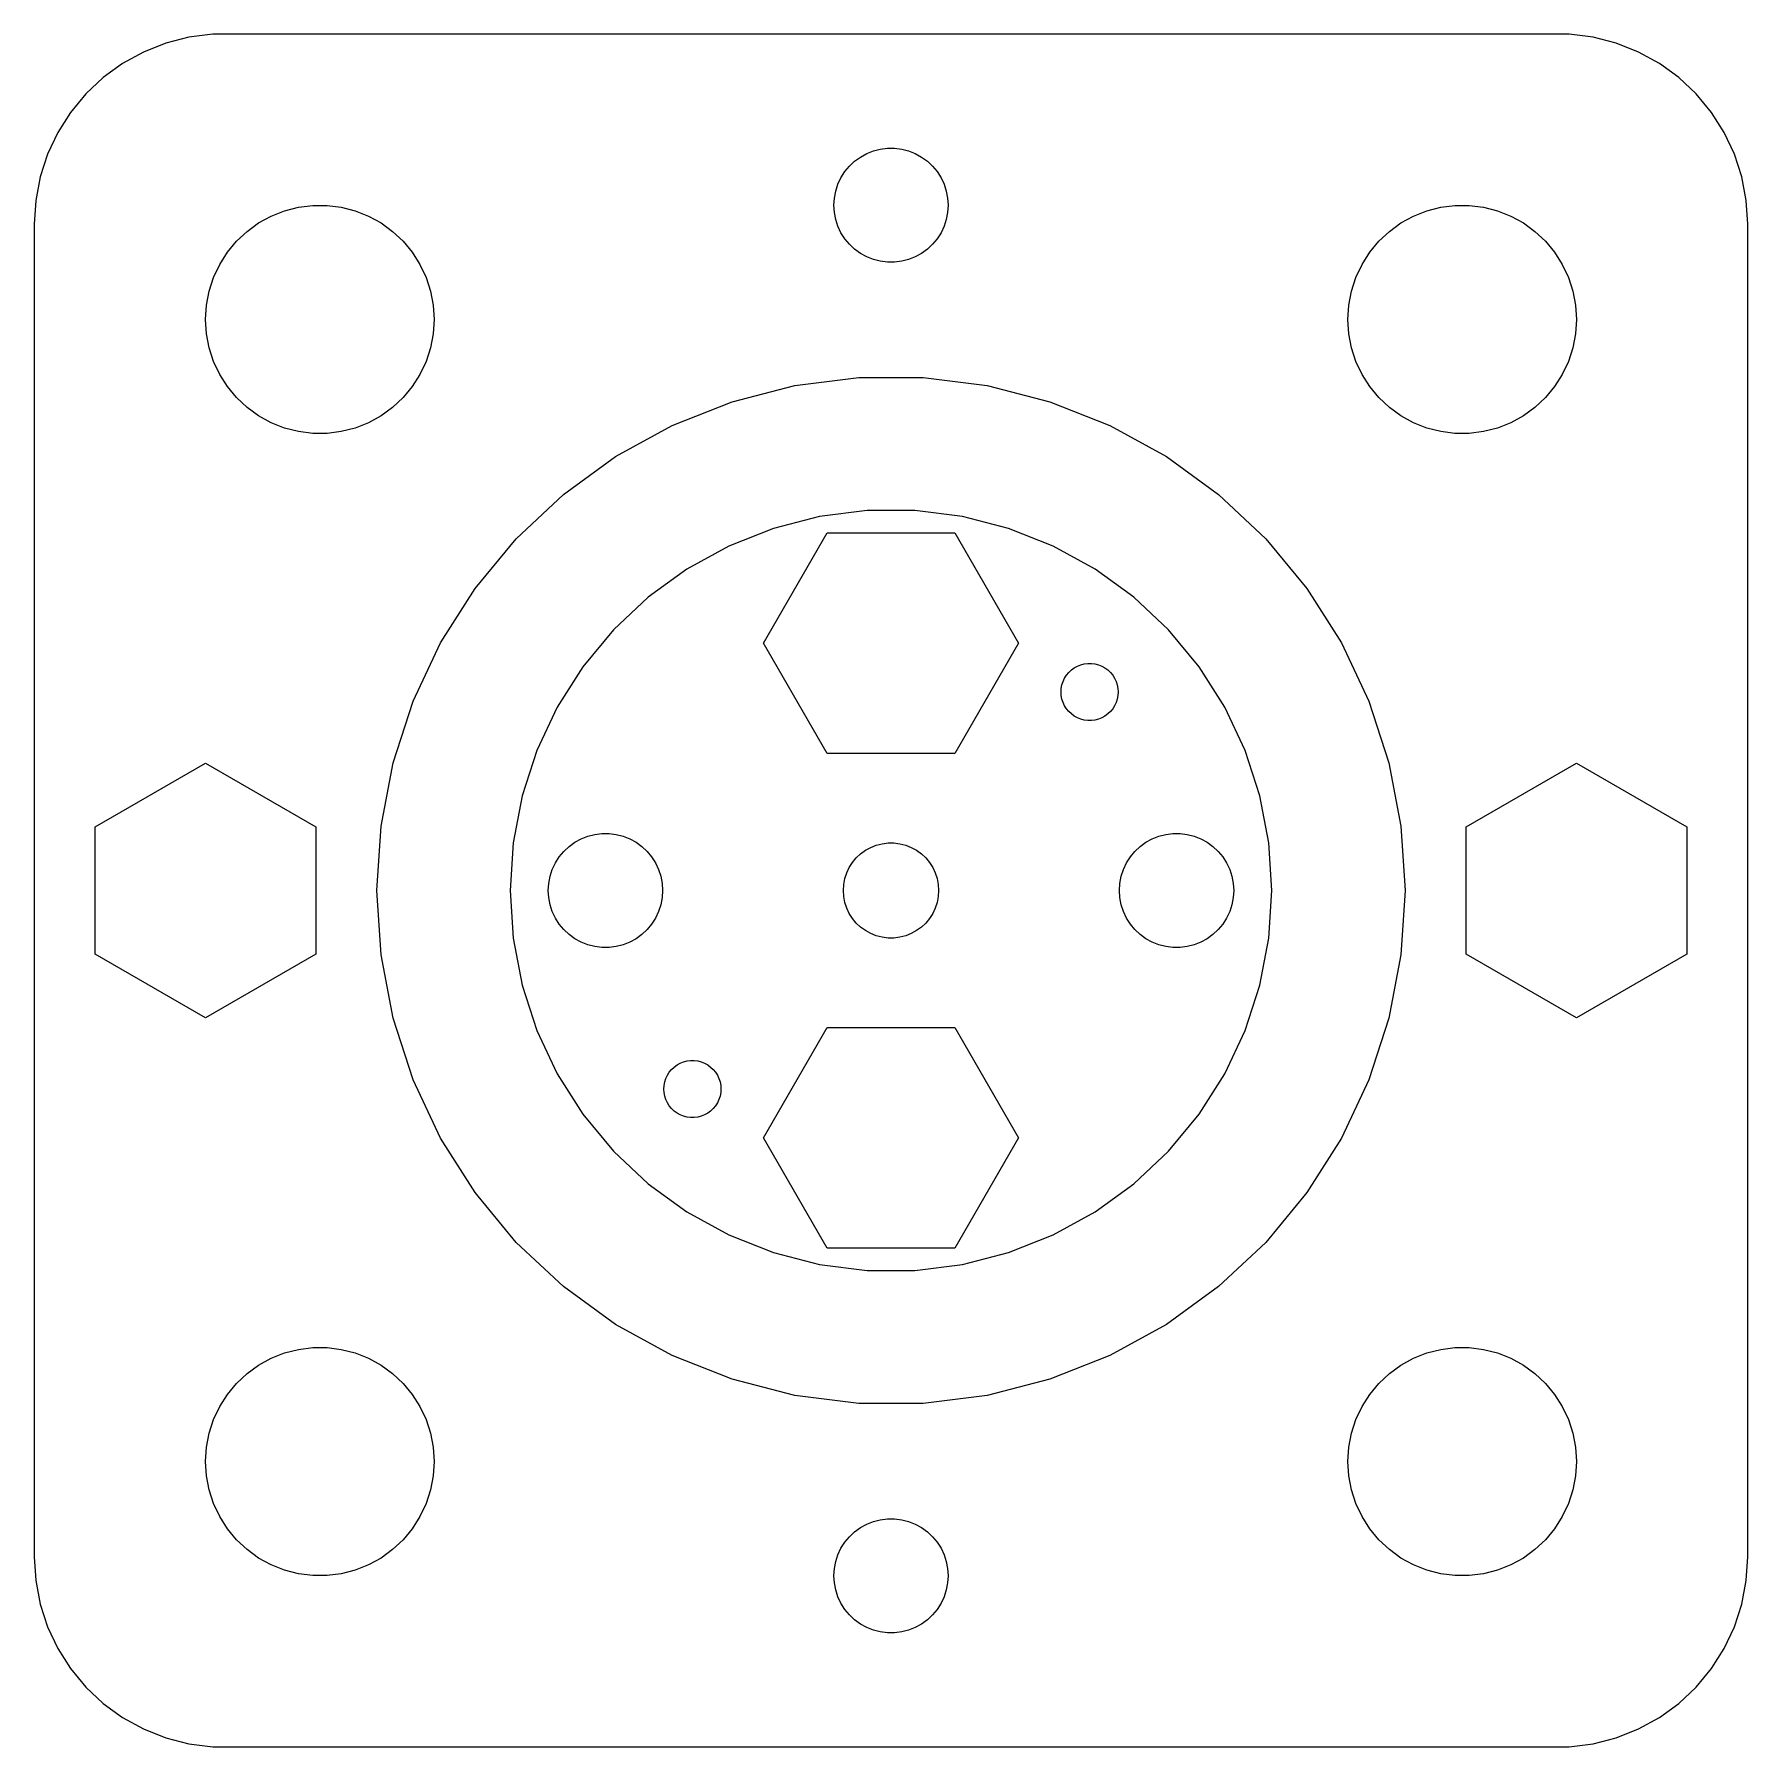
# Model space of a CAD drawing. Header units: metres. Extents: x -22 to 22, y -22 to 184.
# Drawn here: x -22.5 to 22.5, y 85.51 to 130.49 of the extents above; entities that cross this region are included whole.
import ezdxf

# ---------------------------------------------------------------- set-up
doc = ezdxf.new("R2010")
doc.units = ezdxf.units.M

msp = doc.modelspace()

# ---------------------------------------------------------------- linework, layer by layer
for p, q in [((-19.0451, 130.255), (-19.6289, 130.024)), ((-18.4369, 130.411), (-19.0451, 130.255)), ((-17.8139, 130.49), (-18.4369, 130.411)), ((17.8139, 130.49), (-17.8139, 130.49)), ((18.4369, 130.411), (17.8139, 130.49)), ((19.0451, 130.255), (18.4369, 130.411)), ((19.6289, 130.024), (19.0451, 130.255)), ((-20.1791, 129.722), (-20.6871, 129.353)), ((-19.6289, 130.024), (-20.1791, 129.722)), ((20.1791, 129.722), (19.6289, 130.024)), ((20.6871, 129.353), (20.1791, 129.722)), ((-20.6871, 129.353), (-21.1448, 128.923)), ((21.1448, 128.923), (20.6871, 129.353)), ((-21.1448, 128.923), (-21.5451, 128.439)), ((21.5451, 128.439), (21.1448, 128.923)), ((-21.5451, 128.439), (-21.8815, 127.909)), ((21.8815, 127.909), (21.5451, 128.439)), ((-21.8815, 127.909), (-22.1489, 127.341)), ((22.1489, 127.341), (21.8815, 127.909)), ((-0.803726, 127.266), (-0.638657, 127.357)), ((-0.638657, 127.357), (-0.463516, 127.427)), ((-0.463516, 127.427), (-0.281067, 127.473)), ((-0.281067, 127.473), (-0.094177, 127.497)), ((-0.094177, 127.497), (0.094177, 127.497)), ((0.094177, 127.497), (0.281067, 127.473)), ((0.281067, 127.473), (0.463516, 127.427)), ((0.463516, 127.427), (0.638657, 127.357)), ((0.638657, 127.357), (0.803726, 127.266)), ((-22.1489, 127.341), (-22.3429, 126.743)), ((-1.21352, 126.882), (-1.09344, 127.027)), ((-1.09344, 127.027), (-0.956131, 127.156)), ((-0.956131, 127.156), (-0.803726, 127.266)), ((0.803726, 127.266), (0.956131, 127.156)), ((0.956131, 127.156), (1.09344, 127.027)), ((1.09344, 127.027), (1.21352, 126.882)), ((22.3429, 126.743), (22.1489, 127.341)), ((-22.3429, 126.743), (-22.4606, 126.127)), ((-1.45287, 126.373), (-1.39465, 126.552)), ((-1.39465, 126.552), (-1.31445, 126.723)), ((-1.31445, 126.723), (-1.21352, 126.882)), ((1.21352, 126.882), (1.31445, 126.723)), ((1.31445, 126.723), (1.39465, 126.552)), ((1.39465, 126.552), (1.45287, 126.373)), ((22.4606, 126.127), (22.3429, 126.743)), ((-22.4606, 126.127), (-22.5, 125.5)), ((-1.5, 126), (-1.48816, 126.188)), ((-1.48816, 125.812), (-1.5, 126)), ((-1.48816, 126.188), (-1.45287, 126.373)), ((1.45287, 126.373), (1.48816, 126.188)), ((1.48816, 126.188), (1.5, 126)), ((1.5, 126), (1.48816, 125.812)), ((22.5, 125.5), (22.4606, 126.127)), ((-16.6075, 125.533), (-16.2773, 125.714)), ((-16.2773, 125.714), (-15.927, 125.853)), ((-15.927, 125.853), (-15.5621, 125.947)), ((-15.5621, 125.947), (-15.1884, 125.994)), ((-15.1884, 125.994), (-14.8116, 125.994)), ((-14.8116, 125.994), (-14.4379, 125.947)), ((-14.4379, 125.947), (-14.0729, 125.853)), ((-14.0729, 125.853), (-13.7227, 125.714)), ((-13.7227, 125.714), (-13.3925, 125.533)), ((-1.45287, 125.627), (-1.48816, 125.812)), ((-1.39465, 125.448), (-1.45287, 125.627)), ((1.45287, 125.627), (1.39465, 125.448)), ((1.48816, 125.812), (1.45287, 125.627)), ((13.3925, 125.533), (13.7227, 125.714)), ((13.7227, 125.714), (14.0729, 125.853)), ((14.0729, 125.853), (14.4379, 125.947)), ((14.4379, 125.947), (14.8116, 125.994)), ((14.8116, 125.994), (15.1884, 125.994)), ((15.1884, 125.994), (15.5621, 125.947)), ((15.5621, 125.947), (15.927, 125.853)), ((15.927, 125.853), (16.2773, 125.714)), ((16.2773, 125.714), (16.6075, 125.533)), ((-22.5, 125.5), (-22.5, 90.5)), ((-17.1869, 125.054), (-16.9123, 125.312)), ((-16.9123, 125.312), (-16.6075, 125.533)), ((-13.3925, 125.533), (-13.0877, 125.312)), ((-13.0877, 125.312), (-12.8131, 125.054)), ((-1.31445, 125.277), (-1.39465, 125.448)), ((-1.21352, 125.118), (-1.31445, 125.277)), ((-1.09344, 124.973), (-1.21352, 125.118)), ((1.21352, 125.118), (1.09344, 124.973)), ((1.31445, 125.277), (1.21352, 125.118)), ((1.39465, 125.448), (1.31445, 125.277)), ((12.8131, 125.054), (13.0877, 125.312)), ((13.0877, 125.312), (13.3925, 125.533)), ((16.6075, 125.533), (16.9123, 125.312)), ((16.9123, 125.312), (17.1869, 125.054)), ((22.5, 90.5), (22.5, 125.5)), ((-17.6289, 124.445), (-17.427, 124.763)), ((-17.427, 124.763), (-17.1869, 125.054)), ((-12.8131, 125.054), (-12.5729, 124.763)), ((-12.5729, 124.763), (-12.3711, 124.445)), ((-0.956131, 124.844), (-1.09344, 124.973)), ((-0.803726, 124.734), (-0.956131, 124.844)), ((-0.638657, 124.643), (-0.803726, 124.734)), ((0.803726, 124.734), (0.638657, 124.643)), ((0.956131, 124.844), (0.803726, 124.734)), ((1.09344, 124.973), (0.956131, 124.844)), ((12.3711, 124.445), (12.5729, 124.763)), ((12.5729, 124.763), (12.8131, 125.054)), ((17.1869, 125.054), (17.427, 124.763)), ((17.427, 124.763), (17.6289, 124.445)), ((-17.7893, 124.104), (-17.6289, 124.445)), ((-12.3711, 124.445), (-12.2107, 124.104)), ((-0.463516, 124.573), (-0.638657, 124.643)), ((-0.281067, 124.527), (-0.463516, 124.573)), ((-0.094177, 124.503), (-0.281067, 124.527)), ((0.094177, 124.503), (-0.094177, 124.503)), ((0.281067, 124.527), (0.094177, 124.503)), ((0.463516, 124.573), (0.281067, 124.527)), ((0.638657, 124.643), (0.463516, 124.573)), ((12.2107, 124.104), (12.3711, 124.445)), ((17.6289, 124.445), (17.7893, 124.104)), ((-17.9057, 123.746), (-17.7893, 124.104)), ((-12.2107, 124.104), (-12.0942, 123.746)), ((12.0942, 123.746), (12.2107, 124.104)), ((17.7893, 124.104), (17.9057, 123.746)), ((-18, 123), (-17.9763, 123.376)), ((-17.9763, 123.376), (-17.9057, 123.746)), ((-12.0942, 123.746), (-12.0237, 123.376)), ((-12.0237, 123.376), (-12, 123)), ((12, 123), (12.0237, 123.376)), ((12.0237, 123.376), (12.0942, 123.746)), ((17.9057, 123.746), (17.9763, 123.376)), ((17.9763, 123.376), (18, 123)), ((-17.9763, 122.624), (-18, 123)), ((-12, 123), (-12.0237, 122.624)), ((12.0237, 122.624), (12, 123)), ((18, 123), (17.9763, 122.624)), ((-17.9057, 122.254), (-17.9763, 122.624)), ((-12.0237, 122.624), (-12.0942, 122.254)), ((12.0942, 122.254), (12.0237, 122.624)), ((17.9763, 122.624), (17.9057, 122.254)), ((-17.7893, 121.896), (-17.9057, 122.254)), ((-12.0942, 122.254), (-12.2107, 121.896)), ((12.2107, 121.896), (12.0942, 122.254)), ((17.9057, 122.254), (17.7893, 121.896)), ((-17.6289, 121.555), (-17.7893, 121.896)), ((-17.427, 121.237), (-17.6289, 121.555)), ((-12.3711, 121.555), (-12.5729, 121.237)), ((-12.2107, 121.896), (-12.3711, 121.555)), ((12.3711, 121.555), (12.2107, 121.896)), ((12.5729, 121.237), (12.3711, 121.555)), ((17.6289, 121.555), (17.427, 121.237)), ((17.7893, 121.896), (17.6289, 121.555)), ((-17.1869, 120.946), (-17.427, 121.237)), ((-12.5729, 121.237), (-12.8131, 120.946)), ((-4.17172, 120.839), (-2.52963, 121.261)), ((-2.52963, 121.261), (-0.847672, 121.473)), ((-0.847672, 121.473), (0.847672, 121.473)), ((0.847672, 121.473), (2.52963, 121.261)), ((2.52963, 121.261), (4.17172, 120.839)), ((12.8131, 120.946), (12.5729, 121.237)), ((17.427, 121.237), (17.1869, 120.946)), ((-16.9123, 120.688), (-17.1869, 120.946)), ((-16.6075, 120.467), (-16.9123, 120.688)), ((-13.0877, 120.688), (-13.3925, 120.467)), ((-12.8131, 120.946), (-13.0877, 120.688)), ((-5.74802, 120.215), (-4.17172, 120.839)), ((4.17172, 120.839), (5.74802, 120.215)), ((13.0877, 120.688), (12.8131, 120.946)), ((13.3925, 120.467), (13.0877, 120.688)), ((16.9123, 120.688), (16.6075, 120.467)), ((17.1869, 120.946), (16.9123, 120.688)), ((-16.2773, 120.286), (-16.6075, 120.467)), ((-15.927, 120.147), (-16.2773, 120.286)), ((-13.7227, 120.286), (-14.0729, 120.147)), ((-13.3925, 120.467), (-13.7227, 120.286)), ((-7.23366, 119.398), (-5.74802, 120.215)), ((5.74802, 120.215), (7.23366, 119.398)), ((13.7227, 120.286), (13.3925, 120.467)), ((14.0729, 120.147), (13.7227, 120.286)), ((16.2773, 120.286), (15.927, 120.147)), ((16.6075, 120.467), (16.2773, 120.286)), ((-15.5621, 120.053), (-15.927, 120.147)), ((-15.1884, 120.006), (-15.5621, 120.053)), ((-14.8116, 120.006), (-15.1884, 120.006)), ((-14.4379, 120.053), (-14.8116, 120.006)), ((-14.0729, 120.147), (-14.4379, 120.053)), ((14.4379, 120.053), (14.0729, 120.147)), ((14.8116, 120.006), (14.4379, 120.053)), ((15.1884, 120.006), (14.8116, 120.006)), ((15.5621, 120.053), (15.1884, 120.006)), ((15.927, 120.147), (15.5621, 120.053)), ((-8.60521, 118.402), (-7.23366, 119.398)), ((7.23366, 119.398), (8.60521, 118.402)), ((-9.84106, 117.241), (-8.60521, 118.402)), ((8.60521, 118.402), (9.84106, 117.241)), ((-0.627899, 117.98), (-1.87381, 117.823)), ((0.627899, 117.98), (-0.627899, 117.98)), ((1.87381, 117.823), (0.627899, 117.98)), ((-3.09016, 117.511), (-4.25778, 117.048)), ((-1.87381, 117.823), (-3.09016, 117.511)), ((3.09016, 117.511), (1.87381, 117.823)), ((4.25778, 117.048), (3.09016, 117.511)), ((-10.9217, 115.935), (-9.84106, 117.241)), ((-4.25778, 117.048), (-5.35826, 116.443)), ((-3.34659, 114.5), (-1.67329, 117.398)), ((-1.67329, 117.398), (1.67329, 117.398)), ((1.67329, 117.398), (3.34659, 114.5)), ((5.35826, 116.443), (4.25778, 117.048)), ((9.84106, 117.241), (10.9217, 115.935)), ((-5.35826, 116.443), (-6.37424, 115.705)), ((6.37424, 115.705), (5.35826, 116.443)), ((-11.8301, 114.504), (-10.9217, 115.935)), ((-6.37424, 115.705), (-7.28967, 114.845)), ((7.28967, 114.845), (6.37424, 115.705)), ((10.9217, 115.935), (11.8301, 114.504)), ((-7.28967, 114.845), (-8.09016, 113.878)), ((8.09016, 113.878), (7.28967, 114.845)), ((-12.552, 112.97), (-11.8301, 114.504)), ((-1.67329, 111.602), (-3.34659, 114.5)), ((3.34659, 114.5), (1.67329, 111.602)), ((11.8301, 114.504), (12.552, 112.97)), ((-8.09016, 113.878), (-8.76306, 112.818)), ((4.81313, 113.848), (4.89566, 113.894)), ((4.89566, 113.894), (4.98323, 113.928)), ((4.98323, 113.928), (5.07446, 113.952)), ((5.07446, 113.952), (5.16789, 113.964)), ((5.16789, 113.964), (5.26208, 113.964)), ((5.26208, 113.964), (5.35553, 113.952)), ((5.35553, 113.952), (5.44676, 113.928)), ((5.44676, 113.928), (5.53433, 113.894)), ((5.53433, 113.894), (5.61687, 113.848)), ((8.76306, 112.818), (8.09016, 113.878)), ((4.4709, 113.309), (4.48856, 113.402)), ((4.48856, 113.402), (4.51765, 113.491)), ((4.51765, 113.491), (4.55777, 113.576)), ((4.55777, 113.576), (4.60823, 113.656)), ((4.60823, 113.656), (4.66826, 113.728)), ((4.66826, 113.728), (4.73692, 113.793)), ((4.73692, 113.793), (4.81313, 113.848)), ((5.61687, 113.848), (5.69305, 113.793)), ((5.69305, 113.793), (5.76172, 113.728)), ((5.76172, 113.728), (5.82176, 113.656)), ((5.82176, 113.656), (5.87222, 113.576)), ((5.87222, 113.576), (5.91232, 113.491)), ((5.91232, 113.491), (5.94144, 113.402)), ((5.94144, 113.402), (5.95908, 113.309)), ((-13.0759, 111.357), (-12.552, 112.97)), ((4.465, 113.215), (4.4709, 113.309)), ((4.4709, 113.121), (4.465, 113.215)), ((4.48856, 113.028), (4.4709, 113.121)), ((4.51765, 112.939), (4.48856, 113.028)), ((5.94144, 113.028), (5.91232, 112.939)), ((5.95908, 113.121), (5.94144, 113.028)), ((5.95908, 113.309), (5.965, 113.215)), ((5.965, 113.215), (5.95908, 113.121)), ((12.552, 112.97), (13.0759, 111.357)), ((-8.76306, 112.818), (-9.29776, 111.681)), ((4.55777, 112.854), (4.51765, 112.939)), ((4.60823, 112.774), (4.55777, 112.854)), ((4.66826, 112.702), (4.60823, 112.774)), ((4.73692, 112.637), (4.66826, 112.702)), ((4.81313, 112.582), (4.73692, 112.637)), ((4.89566, 112.536), (4.81313, 112.582)), ((4.98323, 112.502), (4.89566, 112.536)), ((5.07446, 112.478), (4.98323, 112.502)), ((5.44676, 112.502), (5.35553, 112.478)), ((5.53433, 112.536), (5.44676, 112.502)), ((5.61687, 112.582), (5.53433, 112.536)), ((5.69305, 112.637), (5.61687, 112.582)), ((5.76172, 112.702), (5.69305, 112.637)), ((5.82176, 112.774), (5.76172, 112.702)), ((5.87222, 112.854), (5.82176, 112.774)), ((5.91232, 112.939), (5.87222, 112.854)), ((9.29776, 111.681), (8.76306, 112.818)), ((5.16789, 112.466), (5.07446, 112.478)), ((5.26208, 112.466), (5.16789, 112.466)), ((5.35553, 112.478), (5.26208, 112.466)), ((-9.29776, 111.681), (-9.68582, 110.487)), ((1.67329, 111.602), (-1.67329, 111.602)), ((9.68582, 110.487), (9.29776, 111.681)), ((-20.8982, 109.673), (-18, 111.347)), ((-18, 111.347), (-15.1018, 109.673)), ((-13.3935, 109.692), (-13.0759, 111.357)), ((13.0759, 111.357), (13.3935, 109.692)), ((15.1018, 109.673), (18, 111.347)), ((18, 111.347), (20.8982, 109.673)), ((-9.68582, 110.487), (-9.92114, 109.253)), ((9.92114, 109.253), (9.68582, 110.487)), ((-20.8982, 106.327), (-20.8982, 109.673)), ((-15.1018, 109.673), (-15.1018, 106.327)), ((-13.5, 108), (-13.3935, 109.692)), ((-8.30373, 109.266), (-8.13866, 109.357)), ((-8.13866, 109.357), (-7.96352, 109.427)), ((-7.96352, 109.427), (-7.78107, 109.473)), ((-7.78107, 109.473), (-7.59418, 109.497)), ((-7.59418, 109.497), (-7.40581, 109.497)), ((-7.40581, 109.497), (-7.21892, 109.473)), ((-7.21892, 109.473), (-7.03647, 109.427)), ((-7.03647, 109.427), (-6.86133, 109.357)), ((-6.86133, 109.357), (-6.69626, 109.266)), ((6.69626, 109.266), (6.86133, 109.357)), ((6.86133, 109.357), (7.03647, 109.427)), ((7.03647, 109.427), (7.21892, 109.473)), ((7.21892, 109.473), (7.40581, 109.497)), ((7.40581, 109.497), (7.59418, 109.497)), ((7.59418, 109.497), (7.78107, 109.473)), ((7.78107, 109.473), (7.96352, 109.427)), ((7.96352, 109.427), (8.13866, 109.357)), ((8.13866, 109.357), (8.30373, 109.266)), ((13.3935, 109.692), (13.5, 108)), ((15.1018, 106.327), (15.1018, 109.673)), ((20.8982, 109.673), (20.8982, 106.327)), ((-9.92114, 109.253), (-10, 108)), ((-8.71352, 108.882), (-8.59344, 109.027)), ((-8.59344, 109.027), (-8.45613, 109.156)), ((-8.45613, 109.156), (-8.30373, 109.266)), ((-6.69626, 109.266), (-6.54385, 109.156)), ((-6.54385, 109.156), (-6.40654, 109.027)), ((-6.40654, 109.027), (-6.28647, 108.882)), ((-0.911209, 108.856), (-0.796768, 108.963)), ((-0.796768, 108.963), (-0.669769, 109.055)), ((-0.669769, 109.055), (-0.532211, 109.131)), ((-0.532211, 109.131), (-0.386261, 109.189)), ((-0.386261, 109.189), (-0.234222, 109.228)), ((-0.234222, 109.228), (-0.078476, 109.248)), ((-0.078476, 109.248), (0.078476, 109.248)), ((0.078476, 109.248), (0.234222, 109.228)), ((0.234222, 109.228), (0.386261, 109.189)), ((0.386261, 109.189), (0.532211, 109.131)), ((0.532211, 109.131), (0.669769, 109.055)), ((0.669769, 109.055), (0.796768, 108.963)), ((0.796768, 108.963), (0.911209, 108.856)), ((6.28647, 108.882), (6.40654, 109.027)), ((6.40654, 109.027), (6.54385, 109.156)), ((6.54385, 109.156), (6.69626, 109.266)), ((8.30373, 109.266), (8.45613, 109.156)), ((8.45613, 109.156), (8.59344, 109.027)), ((8.59344, 109.027), (8.71352, 108.882)), ((10, 108), (9.92114, 109.253)), ((-8.95287, 108.373), (-8.89465, 108.552)), ((-8.89465, 108.552), (-8.81445, 108.723)), ((-8.81445, 108.723), (-8.71352, 108.882)), ((-6.28647, 108.882), (-6.18553, 108.723)), ((-6.18553, 108.723), (-6.10533, 108.552)), ((-6.10533, 108.552), (-6.04712, 108.373)), ((-1.21072, 108.311), (-1.16222, 108.46)), ((-1.16222, 108.46), (-1.09538, 108.602)), ((-1.09538, 108.602), (-1.01126, 108.735)), ((-1.01126, 108.735), (-0.911209, 108.856)), ((0.911209, 108.856), (1.01126, 108.735)), ((1.01126, 108.735), (1.09538, 108.602)), ((1.09538, 108.602), (1.16222, 108.46)), ((1.16222, 108.46), (1.21072, 108.311)), ((6.04712, 108.373), (6.10533, 108.552)), ((6.10533, 108.552), (6.18553, 108.723)), ((6.18553, 108.723), (6.28647, 108.882)), ((8.71352, 108.882), (8.81445, 108.723)), ((8.81445, 108.723), (8.89465, 108.552)), ((8.89465, 108.552), (8.95287, 108.373)), ((-13.3935, 106.308), (-13.5, 108)), ((-10, 108), (-9.92114, 106.747)), ((-9, 108), (-8.98816, 108.188)), ((-8.98816, 107.812), (-9, 108)), ((-8.98816, 108.188), (-8.95287, 108.373)), ((-6.04712, 108.373), (-6.01183, 108.188)), ((-6.01183, 108.188), (-6, 108)), ((-6, 108), (-6.01183, 107.812)), ((-1.25, 108), (-1.24014, 108.157)), ((-1.24014, 107.843), (-1.25, 108)), ((-1.24014, 108.157), (-1.21072, 108.311)), ((1.21072, 108.311), (1.24014, 108.157)), ((1.24014, 108.157), (1.25, 108)), ((1.25, 108), (1.24014, 107.843)), ((6, 108), (6.01183, 108.188)), ((6.01183, 107.812), (6, 108)), ((6.01183, 108.188), (6.04712, 108.373)), ((8.95287, 108.373), (8.98816, 108.188)), ((8.98816, 108.188), (9, 108)), ((9, 108), (8.98816, 107.812)), ((9.92114, 106.747), (10, 108)), ((13.5, 108), (13.3935, 106.308)), ((-8.95287, 107.627), (-8.98816, 107.812)), ((-8.89465, 107.448), (-8.95287, 107.627)), ((-6.04712, 107.627), (-6.10533, 107.448)), ((-6.01183, 107.812), (-6.04712, 107.627)), ((-1.21072, 107.689), (-1.24014, 107.843)), ((-1.16222, 107.54), (-1.21072, 107.689)), ((1.21072, 107.689), (1.16222, 107.54)), ((1.24014, 107.843), (1.21072, 107.689)), ((6.04712, 107.627), (6.01183, 107.812)), ((6.10533, 107.448), (6.04712, 107.627)), ((8.95287, 107.627), (8.89465, 107.448)), ((8.98816, 107.812), (8.95287, 107.627)), ((-8.81445, 107.277), (-8.89465, 107.448)), ((-8.71352, 107.118), (-8.81445, 107.277)), ((-8.59344, 106.973), (-8.71352, 107.118)), ((-6.28647, 107.118), (-6.40654, 106.973)), ((-6.18553, 107.277), (-6.28647, 107.118)), ((-6.10533, 107.448), (-6.18553, 107.277)), ((-1.09538, 107.398), (-1.16222, 107.54)), ((-1.01126, 107.265), (-1.09538, 107.398)), ((-0.911209, 107.144), (-1.01126, 107.265)), ((-0.796768, 107.037), (-0.911209, 107.144)), ((0.911209, 107.144), (0.796768, 107.037)), ((1.01126, 107.265), (0.911209, 107.144)), ((1.09538, 107.398), (1.01126, 107.265)), ((1.16222, 107.54), (1.09538, 107.398)), ((6.18553, 107.277), (6.10533, 107.448)), ((6.28647, 107.118), (6.18553, 107.277)), ((6.40654, 106.973), (6.28647, 107.118)), ((8.71352, 107.118), (8.59344, 106.973)), ((8.81445, 107.277), (8.71352, 107.118)), ((8.89465, 107.448), (8.81445, 107.277)), ((-9.92114, 106.747), (-9.68582, 105.513)), ((-8.45613, 106.844), (-8.59344, 106.973)), ((-8.30373, 106.734), (-8.45613, 106.844)), ((-8.13866, 106.643), (-8.30373, 106.734)), ((-6.69626, 106.734), (-6.86133, 106.643)), ((-6.54385, 106.844), (-6.69626, 106.734)), ((-6.40654, 106.973), (-6.54385, 106.844)), ((-0.669769, 106.945), (-0.796768, 107.037)), ((-0.532211, 106.869), (-0.669769, 106.945)), ((-0.386261, 106.811), (-0.532211, 106.869)), ((-0.234222, 106.772), (-0.386261, 106.811)), ((-0.078476, 106.752), (-0.234222, 106.772)), ((0.078476, 106.752), (-0.078476, 106.752)), ((0.234222, 106.772), (0.078476, 106.752)), ((0.386261, 106.811), (0.234222, 106.772)), ((0.532211, 106.869), (0.386261, 106.811)), ((0.669769, 106.945), (0.532211, 106.869)), ((0.796768, 107.037), (0.669769, 106.945)), ((6.54385, 106.844), (6.40654, 106.973)), ((6.69626, 106.734), (6.54385, 106.844)), ((6.86133, 106.643), (6.69626, 106.734)), ((8.30373, 106.734), (8.13866, 106.643)), ((8.45613, 106.844), (8.30373, 106.734)), ((8.59344, 106.973), (8.45613, 106.844)), ((9.68582, 105.513), (9.92114, 106.747)), ((-18, 104.653), (-20.8982, 106.327)), ((-15.1018, 106.327), (-18, 104.653)), ((-13.0759, 104.643), (-13.3935, 106.308)), ((-7.96352, 106.573), (-8.13866, 106.643)), ((-7.78107, 106.527), (-7.96352, 106.573)), ((-7.59418, 106.503), (-7.78107, 106.527)), ((-7.40581, 106.503), (-7.59418, 106.503)), ((-7.21892, 106.527), (-7.40581, 106.503)), ((-7.03647, 106.573), (-7.21892, 106.527)), ((-6.86133, 106.643), (-7.03647, 106.573)), ((7.03647, 106.573), (6.86133, 106.643)), ((7.21892, 106.527), (7.03647, 106.573)), ((7.40581, 106.503), (7.21892, 106.527)), ((7.59418, 106.503), (7.40581, 106.503)), ((7.78107, 106.527), (7.59418, 106.503)), ((7.96352, 106.573), (7.78107, 106.527)), ((8.13866, 106.643), (7.96352, 106.573)), ((13.3935, 106.308), (13.0759, 104.643)), ((18, 104.653), (15.1018, 106.327)), ((20.8982, 106.327), (18, 104.653)), ((-9.68582, 105.513), (-9.29776, 104.319)), ((9.29776, 104.319), (9.68582, 105.513)), ((-12.552, 103.03), (-13.0759, 104.643)), ((13.0759, 104.643), (12.552, 103.03)), ((-9.29776, 104.319), (-8.76306, 103.182)), ((-3.34659, 101.5), (-1.67329, 104.398)), ((-1.67329, 104.398), (1.67329, 104.398)), ((1.67329, 104.398), (3.34659, 101.5)), ((8.76306, 103.182), (9.29776, 104.319)), ((-5.44676, 103.498), (-5.35553, 103.522)), ((-5.35553, 103.522), (-5.26208, 103.534)), ((-5.26208, 103.534), (-5.16789, 103.534)), ((-5.16789, 103.534), (-5.07446, 103.522)), ((-5.07446, 103.522), (-4.98323, 103.498)), ((-8.76306, 103.182), (-8.09016, 102.122)), ((-5.94144, 102.972), (-5.91232, 103.061)), ((-5.91232, 103.061), (-5.87222, 103.146)), ((-5.87222, 103.146), (-5.82176, 103.226)), ((-5.82176, 103.226), (-5.76172, 103.298)), ((-5.76172, 103.298), (-5.69305, 103.363)), ((-5.69305, 103.363), (-5.61687, 103.418)), ((-5.61687, 103.418), (-5.53433, 103.464)), ((-5.53433, 103.464), (-5.44676, 103.498)), ((-4.98323, 103.498), (-4.89566, 103.464)), ((-4.89566, 103.464), (-4.81313, 103.418)), ((-4.81313, 103.418), (-4.73692, 103.363)), ((-4.73692, 103.363), (-4.66826, 103.298)), ((-4.66826, 103.298), (-4.60823, 103.226)), ((-4.60823, 103.226), (-4.55777, 103.146)), ((-4.55777, 103.146), (-4.51765, 103.061)), ((-4.51765, 103.061), (-4.48856, 102.972)), ((8.09016, 102.122), (8.76306, 103.182)), ((-11.8301, 101.496), (-12.552, 103.03)), ((-5.965, 102.785), (-5.95908, 102.879)), ((-5.95908, 102.691), (-5.965, 102.785)), ((-5.95908, 102.879), (-5.94144, 102.972)), ((-5.94144, 102.598), (-5.95908, 102.691)), ((-4.48856, 102.972), (-4.4709, 102.879)), ((-4.4709, 102.691), (-4.48856, 102.598)), ((-4.4709, 102.879), (-4.465, 102.785)), ((-4.465, 102.785), (-4.4709, 102.691)), ((12.552, 103.03), (11.8301, 101.496)), ((-5.91232, 102.509), (-5.94144, 102.598)), ((-5.87222, 102.424), (-5.91232, 102.509)), ((-5.82176, 102.344), (-5.87222, 102.424)), ((-5.76172, 102.272), (-5.82176, 102.344)), ((-5.69305, 102.207), (-5.76172, 102.272)), ((-5.61687, 102.152), (-5.69305, 102.207)), ((-5.53433, 102.106), (-5.61687, 102.152)), ((-4.81313, 102.152), (-4.89566, 102.106)), ((-4.73692, 102.207), (-4.81313, 102.152)), ((-4.66826, 102.272), (-4.73692, 102.207)), ((-4.60823, 102.344), (-4.66826, 102.272)), ((-4.55777, 102.424), (-4.60823, 102.344)), ((-4.51765, 102.509), (-4.55777, 102.424)), ((-4.48856, 102.598), (-4.51765, 102.509)), ((-8.09016, 102.122), (-7.28967, 101.155)), ((-5.44676, 102.072), (-5.53433, 102.106)), ((-5.35553, 102.048), (-5.44676, 102.072)), ((-5.26208, 102.036), (-5.35553, 102.048)), ((-5.16789, 102.036), (-5.26208, 102.036)), ((-5.07446, 102.048), (-5.16789, 102.036)), ((-4.98323, 102.072), (-5.07446, 102.048)), ((-4.89566, 102.106), (-4.98323, 102.072)), ((7.28967, 101.155), (8.09016, 102.122)), ((-10.9217, 100.065), (-11.8301, 101.496)), ((-1.67329, 98.6018), (-3.34659, 101.5)), ((3.34659, 101.5), (1.67329, 98.6018)), ((11.8301, 101.496), (10.9217, 100.065)), ((-7.28967, 101.155), (-6.37424, 100.295)), ((6.37424, 100.295), (7.28967, 101.155)), ((-9.84106, 98.7586), (-10.9217, 100.065)), ((-6.37424, 100.295), (-5.35826, 99.5567)), ((5.35826, 99.5567), (6.37424, 100.295)), ((10.9217, 100.065), (9.84106, 98.7586)), ((-5.35826, 99.5567), (-4.25778, 98.9517)), ((4.25778, 98.9517), (5.35826, 99.5567)), ((-8.60521, 97.5981), (-9.84106, 98.7586)), ((-4.25778, 98.9517), (-3.09016, 98.4894)), ((1.67329, 98.6018), (-1.67329, 98.6018)), ((3.09016, 98.4894), (4.25778, 98.9517)), ((9.84106, 98.7586), (8.60521, 97.5981)), ((-3.09016, 98.4894), (-1.87381, 98.1771)), ((-1.87381, 98.1771), (-0.627899, 98.0197)), ((0.627899, 98.0197), (1.87381, 98.1771)), ((1.87381, 98.1771), (3.09016, 98.4894)), ((-0.627899, 98.0197), (0.627899, 98.0197)), ((-7.23366, 96.6016), (-8.60521, 97.5981)), ((8.60521, 97.5981), (7.23366, 96.6016)), ((-5.74802, 95.7848), (-7.23366, 96.6016)), ((7.23366, 96.6016), (5.74802, 95.7848)), ((-16.2773, 95.7145), (-15.927, 95.8532)), ((-15.927, 95.8532), (-15.5621, 95.9469)), ((-15.5621, 95.9469), (-15.1884, 95.9941)), ((-15.1884, 95.9941), (-14.8116, 95.9941)), ((-14.8116, 95.9941), (-14.4379, 95.9469)), ((-14.4379, 95.9469), (-14.0729, 95.8532)), ((-14.0729, 95.8532), (-13.7227, 95.7145)), ((13.7227, 95.7145), (14.0729, 95.8532)), ((14.0729, 95.8532), (14.4379, 95.9469)), ((14.4379, 95.9469), (14.8116, 95.9941)), ((14.8116, 95.9941), (15.1884, 95.9941)), ((15.1884, 95.9941), (15.5621, 95.9469)), ((15.5621, 95.9469), (15.927, 95.8532)), ((15.927, 95.8532), (16.2773, 95.7145)), ((-16.9123, 95.3116), (-16.6075, 95.533)), ((-16.6075, 95.533), (-16.2773, 95.7145)), ((-13.7227, 95.7145), (-13.3925, 95.533)), ((-13.3925, 95.533), (-13.0877, 95.3116)), ((-4.17172, 95.1608), (-5.74802, 95.7848)), ((5.74802, 95.7848), (4.17172, 95.1608)), ((13.0877, 95.3116), (13.3925, 95.533)), ((13.3925, 95.533), (13.7227, 95.7145)), ((16.2773, 95.7145), (16.6075, 95.533)), ((16.6075, 95.533), (16.9123, 95.3116)), ((-17.427, 94.7634), (-17.1869, 95.0536)), ((-17.1869, 95.0536), (-16.9123, 95.3116)), ((-13.0877, 95.3116), (-12.8131, 95.0536)), ((-12.8131, 95.0536), (-12.5729, 94.7634)), ((-2.52963, 94.7391), (-4.17172, 95.1608)), ((4.17172, 95.1608), (2.52963, 94.7391)), ((12.5729, 94.7634), (12.8131, 95.0536)), ((12.8131, 95.0536), (13.0877, 95.3116)), ((16.9123, 95.3116), (17.1869, 95.0536)), ((17.1869, 95.0536), (17.427, 94.7634)), ((-17.6289, 94.4453), (-17.427, 94.7634)), ((-12.5729, 94.7634), (-12.3711, 94.4453)), ((-0.847672, 94.5266), (-2.52963, 94.7391)), ((0.847672, 94.5266), (-0.847672, 94.5266)), ((2.52963, 94.7391), (0.847672, 94.5266)), ((12.3711, 94.4453), (12.5729, 94.7634)), ((17.427, 94.7634), (17.6289, 94.4453)), ((-17.9057, 93.7461), (-17.7893, 94.1044)), ((-17.7893, 94.1044), (-17.6289, 94.4453)), ((-12.3711, 94.4453), (-12.2107, 94.1044)), ((-12.2107, 94.1044), (-12.0942, 93.7461)), ((12.0942, 93.7461), (12.2107, 94.1044)), ((12.2107, 94.1044), (12.3711, 94.4453)), ((17.6289, 94.4453), (17.7893, 94.1044)), ((17.7893, 94.1044), (17.9057, 93.7461)), ((-17.9763, 93.376), (-17.9057, 93.7461)), ((-12.0942, 93.7461), (-12.0237, 93.376)), ((12.0237, 93.376), (12.0942, 93.7461)), ((17.9057, 93.7461), (17.9763, 93.376)), ((-18, 93), (-17.9763, 93.376)), ((-12.0237, 93.376), (-12, 93)), ((12, 93), (12.0237, 93.376)), ((17.9763, 93.376), (18, 93)), ((-17.9763, 92.624), (-18, 93)), ((-12, 93), (-12.0237, 92.624)), ((12.0237, 92.624), (12, 93)), ((18, 93), (17.9763, 92.624)), ((-17.9057, 92.2539), (-17.9763, 92.624)), ((-17.7893, 91.8956), (-17.9057, 92.2539)), ((-12.0942, 92.2539), (-12.2107, 91.8956)), ((-12.0237, 92.624), (-12.0942, 92.2539)), ((12.0942, 92.2539), (12.0237, 92.624)), ((12.2107, 91.8956), (12.0942, 92.2539)), ((17.9057, 92.2539), (17.7893, 91.8956)), ((17.9763, 92.624), (17.9057, 92.2539)), ((-17.6289, 91.5547), (-17.7893, 91.8956)), ((-12.2107, 91.8956), (-12.3711, 91.5547)), ((12.3711, 91.5547), (12.2107, 91.8956)), ((17.7893, 91.8956), (17.6289, 91.5547)), ((-17.427, 91.2366), (-17.6289, 91.5547)), ((-12.3711, 91.5547), (-12.5729, 91.2366)), ((-0.803726, 91.2665), (-0.638657, 91.3573)), ((-0.638657, 91.3573), (-0.463516, 91.4266)), ((-0.463516, 91.4266), (-0.281067, 91.4734)), ((-0.281067, 91.4734), (-0.094177, 91.497)), ((-0.094177, 91.497), (0.094177, 91.497)), ((0.094177, 91.497), (0.281067, 91.4734)), ((0.281067, 91.4734), (0.463516, 91.4266)), ((0.463516, 91.4266), (0.638657, 91.3573)), ((0.638657, 91.3573), (0.803726, 91.2665)), ((12.5729, 91.2366), (12.3711, 91.5547)), ((17.6289, 91.5547), (17.427, 91.2366)), ((-17.1869, 90.9464), (-17.427, 91.2366)), ((-16.9123, 90.6885), (-17.1869, 90.9464)), ((-12.8131, 90.9464), (-13.0877, 90.6885)), ((-12.5729, 91.2366), (-12.8131, 90.9464)), ((-1.21352, 90.8817), (-1.09344, 91.0268)), ((-1.09344, 91.0268), (-0.956131, 91.1558)), ((-0.956131, 91.1558), (-0.803726, 91.2665)), ((0.803726, 91.2665), (0.956131, 91.1558)), ((0.956131, 91.1558), (1.09344, 91.0268)), ((1.09344, 91.0268), (1.21352, 90.8817)), ((12.8131, 90.9464), (12.5729, 91.2366)), ((13.0877, 90.6885), (12.8131, 90.9464)), ((17.1869, 90.9464), (16.9123, 90.6885)), ((17.427, 91.2366), (17.1869, 90.9464)), ((-22.5, 90.5), (-22.4606, 89.8733)), ((-16.6075, 90.467), (-16.9123, 90.6885)), ((-16.2773, 90.2855), (-16.6075, 90.467)), ((-13.3925, 90.467), (-13.7227, 90.2855)), ((-13.0877, 90.6885), (-13.3925, 90.467)), ((-1.45287, 90.373), (-1.39465, 90.5522)), ((-1.39465, 90.5522), (-1.31445, 90.7226)), ((-1.31445, 90.7226), (-1.21352, 90.8817)), ((1.21352, 90.8817), (1.31445, 90.7226)), ((1.31445, 90.7226), (1.39465, 90.5522)), ((1.39465, 90.5522), (1.45287, 90.373)), ((13.3925, 90.467), (13.0877, 90.6885)), ((13.7227, 90.2855), (13.3925, 90.467)), ((16.6075, 90.467), (16.2773, 90.2855)), ((16.9123, 90.6885), (16.6075, 90.467)), ((22.4606, 89.8733), (22.5, 90.5)), ((-15.927, 90.1468), (-16.2773, 90.2855)), ((-15.5621, 90.0531), (-15.927, 90.1468)), ((-15.1884, 90.0059), (-15.5621, 90.0531)), ((-14.8116, 90.0059), (-15.1884, 90.0059)), ((-14.4379, 90.0531), (-14.8116, 90.0059)), ((-14.0729, 90.1468), (-14.4379, 90.0531)), ((-13.7227, 90.2855), (-14.0729, 90.1468)), ((-1.5, 90), (-1.48816, 90.188)), ((-1.48816, 89.812), (-1.5, 90)), ((-1.48816, 90.188), (-1.45287, 90.373)), ((1.45287, 90.373), (1.48816, 90.188)), ((1.48816, 90.188), (1.5, 90)), ((1.5, 90), (1.48816, 89.812)), ((14.0729, 90.1468), (13.7227, 90.2855)), ((14.4379, 90.0531), (14.0729, 90.1468)), ((14.8116, 90.0059), (14.4379, 90.0531)), ((15.1884, 90.0059), (14.8116, 90.0059)), ((15.5621, 90.0531), (15.1884, 90.0059)), ((15.927, 90.1468), (15.5621, 90.0531)), ((16.2773, 90.2855), (15.927, 90.1468)), ((-22.4606, 89.8733), (-22.3429, 89.2566)), ((-1.45287, 89.627), (-1.48816, 89.812)), ((-1.39465, 89.4478), (-1.45287, 89.627)), ((1.45287, 89.627), (1.39465, 89.4478)), ((1.48816, 89.812), (1.45287, 89.627)), ((22.3429, 89.2566), (22.4606, 89.8733)), ((-22.3429, 89.2566), (-22.1489, 88.6594)), ((-1.31445, 89.2774), (-1.39465, 89.4478)), ((-1.21352, 89.1183), (-1.31445, 89.2774)), ((-1.09344, 88.9732), (-1.21352, 89.1183)), ((1.21352, 89.1183), (1.09344, 88.9732)), ((1.31445, 89.2774), (1.21352, 89.1183)), ((1.39465, 89.4478), (1.31445, 89.2774)), ((22.1489, 88.6594), (22.3429, 89.2566)), ((-22.1489, 88.6594), (-21.8815, 88.0912)), ((-0.956131, 88.8442), (-1.09344, 88.9732)), ((-0.803726, 88.7335), (-0.956131, 88.8442)), ((-0.638657, 88.6428), (-0.803726, 88.7335)), ((0.803726, 88.7335), (0.638657, 88.6428)), ((0.956131, 88.8442), (0.803726, 88.7335)), ((1.09344, 88.9732), (0.956131, 88.8442)), ((21.8815, 88.0912), (22.1489, 88.6594)), ((-0.463516, 88.5734), (-0.638657, 88.6428)), ((-0.281067, 88.5266), (-0.463516, 88.5734)), ((-0.094177, 88.503), (-0.281067, 88.5266)), ((0.094177, 88.503), (-0.094177, 88.503)), ((0.281067, 88.5266), (0.094177, 88.503)), ((0.463516, 88.5734), (0.281067, 88.5266)), ((0.638657, 88.6428), (0.463516, 88.5734)), ((-21.8815, 88.0912), (-21.5451, 87.5611)), ((21.5451, 87.5611), (21.8815, 88.0912)), ((-21.5451, 87.5611), (-21.1448, 87.0773)), ((21.1448, 87.0773), (21.5451, 87.5611)), ((-21.1448, 87.0773), (-20.6871, 86.6474)), ((20.6871, 86.6474), (21.1448, 87.0773)), ((-20.6871, 86.6474), (-20.1791, 86.2784)), ((20.1791, 86.2784), (20.6871, 86.6474)), ((-20.1791, 86.2784), (-19.6289, 85.9759)), ((-19.6289, 85.9759), (-19.0451, 85.7447)), ((19.0451, 85.7447), (19.6289, 85.9759)), ((19.6289, 85.9759), (20.1791, 86.2784)), ((-19.0451, 85.7447), (-18.4369, 85.5886)), ((-18.4369, 85.5886), (-17.8139, 85.5099)), ((-17.8139, 85.5099), (17.8139, 85.5099)), ((17.8139, 85.5099), (18.4369, 85.5886)), ((18.4369, 85.5886), (19.0451, 85.7447))]:
    msp.add_line(p, q)

doc.saveas('drawing.dxf')
